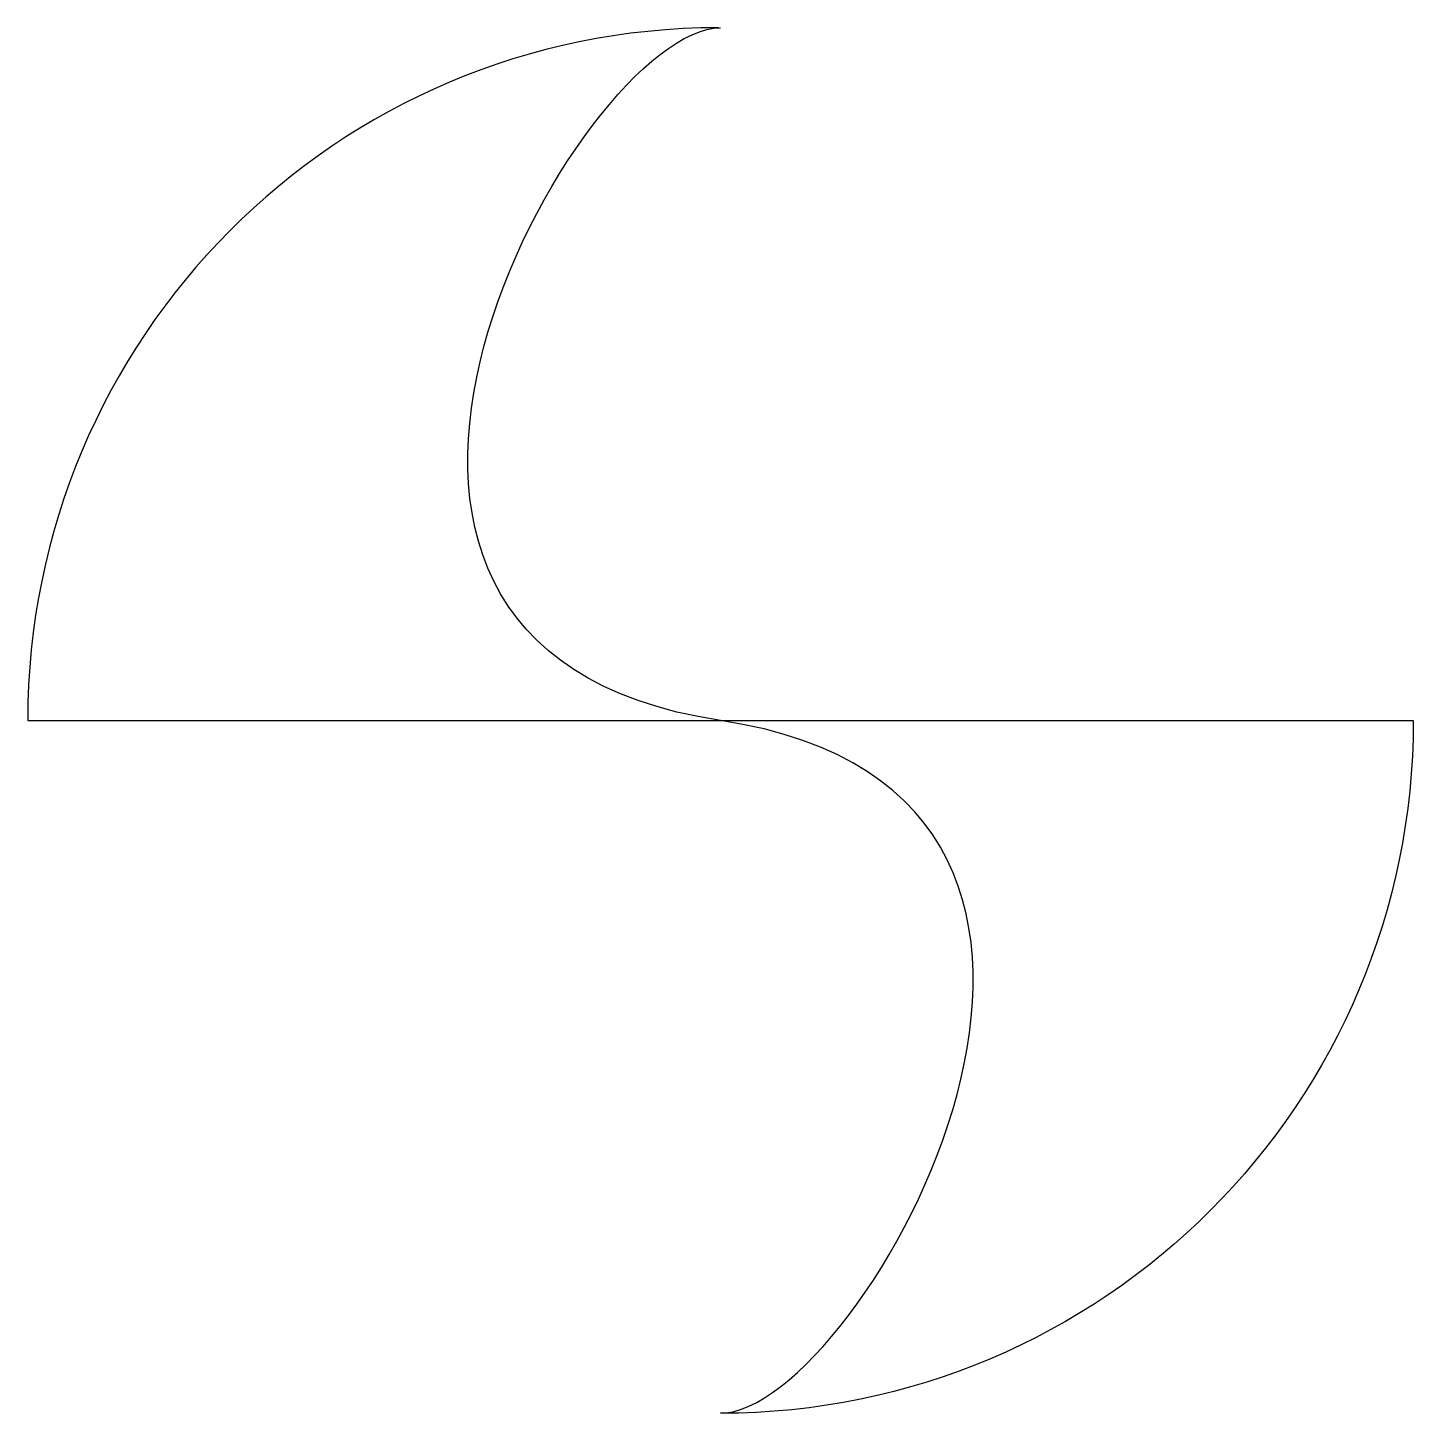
# Model space of a CAD drawing. Extents: x 0.4 to 16.6, y 0.4 to 16.6.
import ezdxf

# ---------------------------------------------------------------- set-up
doc = ezdxf.new("R2010")
doc.units = 0
doc.layers.add('Layer_1', color=7, linetype='CONTINUOUS')

msp = doc.modelspace()

# ---------------------------------------------------------------- linework, layer by layer
at = {"layer": 'Layer_1', "color": 1}
for points in [[(8.503907, 16.641485)], [(8.503907, 0.36669)]]:
    msp.add_lwpolyline(points, close=True, dxfattribs=at)
for points in [[(0.366463, 8.504097), (8.503907, 8.504097), (8.503907, 8.504097)], [(8.503907, 8.504097), (8.503907, 8.504097), (16.641352, 8.504097)], [(8.508108, 0.366596), (8.503907, 0.36669)]]:
    msp.add_lwpolyline(points, dxfattribs=at)
for points in [[(8.48328, 16.641), (3.989094, 16.641), (0.366466, 12.992919), (0.366463, 8.504097)], [(8.503907, 8.504097), (2.739172, 9.369979), (6.859068, 16.641485), (8.503907, 16.641485)], [(8.503907, 0.36669), (10.148744, 0.36669), (14.268643, 7.638158), (8.503907, 8.504097)], [(16.641352, 8.504097), (16.641352, 4.015255), (13.002296, 0.366596), (8.508108, 0.366596)]]:
    msp.add_open_spline(points, degree=3, dxfattribs=at)

doc.saveas('drawing.dxf')
